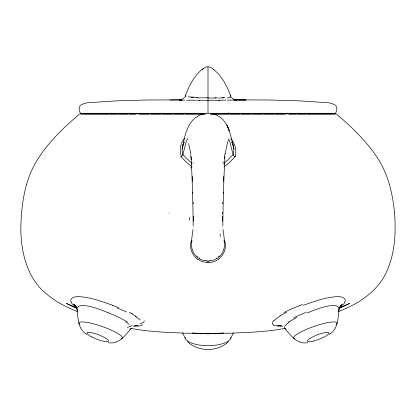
<?xml version="1.0" encoding="UTF-8"?>
<svg xmlns="http://www.w3.org/2000/svg" width="416" height="416" viewBox="0 0 416 416"><rect width="100%" height="100%" fill="white"/><g stroke="black" fill="none" stroke-linecap="round" stroke-linejoin="round"><path stroke-width="0.62" d="M86.835 334.521C77.589 329.337 78.213 317.751 76.96 308.651C77.168 306.592 79.461 305.77 81.24 305.583C90.917 305.261 99.98 309.691 108.862 312.972M222.472 216.284L222.508 221.052M329.165 334.521C338.166 329.477 337.964 318.11 339.04 309.202C338.952 305.157 333.486 305.271 330.59 305.646C322.442 306.81 314.746 309.956 307.138 312.967M193.159 226.013C193.003 202.847 192.249 179.65 191.1 156.515M222.498 213.772L222.518 212.493M223.714 176.353L223.621 181.262M193.492 221.052L193.528 216.284M191.49 241.784C189.597 267.379 226.403 267.379 224.51 241.784M222.778 203.84L222.841 202.238M223.215 193.263L223.267 192.093M224.078 164.408L224.146 163.275M224.9 156.515C223.751 179.65 222.997 202.847 222.841 226.013M192.982 229.528L191.745 238.638L191.818 241.42M225.113 153.977C226.086 149.516 227.188 141.96 229.034 138.824M339.04 309.202L338.468 311.002M191.916 240.308L190.866 242.237A17.186 16.942 -7 0 0 197.798 259.251M224.182 241.42L224.255 238.638L223.018 229.528M203.377 113.984C187.481 117.832 184.387 136.276 182.224 150.093C181.969 151.778 183.024 153.468 182.79 155.08M186.586 140.124L182.931 154.534L187.424 159.245L191.916 163.077M182.78 145.6L183.768 142.86M235.17 156.406L235.071 156.733M235.076 156.712L235.087 156.686A2.543 1.383 29 0 1 233.262 155.189M186.966 138.824L187.179 138.564L187.585 139.781M182.546 146.011L184.132 142.173M186.191 96.97L185.271 96.517L185.229 95.904C189.212 85.701 194.277 75.088 203.372 68.458M344.869 302.328C347.168 297.492 339.992 296.234 336.653 296.67C325.156 297.393 314.189 301.428 303.436 305.261M183.534 143.395L184.153 142.069M230.381 338.972L233.449 332.79M184.73 97.006L183.57 98.379L182.042 99.382M185.229 95.904L185.827 95.321M202.363 69.81C204.807 65.754 211.193 65.754 213.637 69.81M228.582 341.536C218.161 352.108 197.839 352.108 187.418 341.536M234.806 157.04L229.2 162.77L223.912 166.946M273.863 320.674L274.253 320.237M131.336 328.286C125.341 335.088 118.862 344.786 108.373 342.675M340.096 306.472L342.066 304.45L339.357 307.216M224.084 163.077L228.576 159.245L233.069 154.534L229.414 140.124M288.605 322.01L296.795 317.486M142.584 324.958L139.251 326.024L133.323 326.154M279.869 315.952L286.785 312.244M130.733 328.796L129.834 329.181M339.045 308.49L349.554 303.462L338.978 308.131M338.187 311.667C355.222 305.219 371.732 295.386 382.091 280.01C394.462 260.338 396.245 236.215 394.586 213.58C392.818 194.964 388.799 176.16 378.81 160.087C367.64 142.178 352.264 127.447 336.289 113.864L210.512 113.864M229.809 96.97L230.854 96.08L227.812 88.8L224.24 81.916L218.806 74.183L213.33 69.072M284.965 328.38C267.426 331.796 249.47 332.374 231.66 333.154L208 333.46L184.34 333.154C166.53 332.374 148.574 331.796 131.035 328.38M134.872 325.894L137.904 325.39L134.555 325.848M223.792 332.982L208 333.845L192.208 332.982M307.627 342.675C297.138 344.786 290.659 335.088 284.664 328.286M224.786 97.588L222.503 97.703M282.677 326.154L277.706 326.128M217.771 97.833L215.082 97.874M181.47 99.866L179.4 99.944L181.236 100.038M227.24 100.183L236.6 99.944L235.352 99.876M169.957 99.97L181.849 99.861M219.586 100.256L216.377 100.272M181.563 99.923L147.888 99.97L117.099 100.828L87.074 102.788L81.864 104.328L80.137 105.643L79.18 107.484L79.196 109.985L80.402 113.292L335.598 113.292L336.804 109.985L336.82 107.484L335.863 105.643L334.136 104.328L328.926 102.788L298.901 100.828L268.112 99.97L234.515 99.913M205.582 113.864L79.711 113.864C60.996 129.813 42.734 147.456 31.923 169.905C23.431 188.526 21.169 209.264 20.8 229.512C21.19 250.734 26.094 273.094 41.028 289.006C51.34 299.286 64.256 306.566 77.813 311.667M81.271 114.13L81.978 114.13M82.961 114.13L89.123 114.13M89.638 114.13L94.489 114.13M94.973 114.13L100.88 114.13M101.457 114.13L108.69 114.13M109.725 114.13L117.416 114.13M118.576 114.13L127.738 114.13M129.028 114.13L135.616 114.13M139.428 114.13L148.876 114.13M150.592 114.13L161.143 114.13M162.396 114.13L172.489 114.13M173.779 114.13L184.148 114.13M185.926 114.13L196.019 114.13M196.617 114.13L205 114.13M210.491 114.13L229.07 114.13M230.303 114.13L240.027 114.13M241.233 114.13L250.734 114.13M251.914 114.13L262.532 114.13M263.692 114.13L273.811 114.13M274.908 114.13L285.236 114.13M289.063 114.13L296.208 114.13M297.456 114.13L305.718 114.13M306.826 114.13L314.543 114.13M315.12 114.13L321.027 114.13M321.511 114.13L326.362 114.13M326.877 114.13L333.039 114.13M334.022 114.13L334.729 114.13M234.437 99.923L246.043 99.97L234.14 99.861M199.623 100.272L196.414 100.256M200.918 97.874L196.934 97.807M193.497 97.703L191.214 97.588M281.445 325.848L278.096 325.39L281.128 325.894M212.623 113.984C228.098 117.12 230.396 134.612 233.574 147.264C233.964 149.713 233.787 152.246 233.09 154.622A2.111 1.425 0.8 0 0 233.111 154.768L233.225 155.116M286.166 329.181L284.929 328.557M112.564 305.261C101.811 301.428 90.844 297.383 79.347 296.67C76.008 296.234 68.832 297.492 71.126 302.328M234.806 99.7L233.522 99.221L233.958 99.382L232.43 98.379L231.27 97.006M190.96 241.779L191.516 242.024M113.474 314.907L121.446 318.583L127.39 322.015M274.456 325.499L273.416 324.958M77.022 308.131L66.446 303.462L76.955 308.49M129.215 312.244L132.189 313.737M192.088 166.946L185.796 161.845L180.83 156.406M230.173 95.321L230.771 95.904M75.904 306.472L73.928 304.45L76.835 307.408M73.928 304.45L76.643 307.216M224.084 240.308L225.134 242.237A17.186 17.014 18.6 0 1 218.244 259.314M182.551 332.79L185.619 338.972M231.847 142.069L233.22 145.6M77.527 311.002L76.96 309.202M232.232 142.86L232.466 143.395M231.868 142.173L233.454 146.011M180.913 156.686L180.924 156.712A2.538 1.336 -30.8 0 0 182.712 155.121M188.635 143.697L190.887 153.977M191.854 163.275L191.922 164.408M192.733 192.093L192.785 193.263M193.159 202.238L193.222 203.84M192.379 181.262L192.286 176.353M208 66.732L208 113.292M208 261.045L208 262.553M182.088 149.131A26.213 20.545 0 0 1 182.91 145.756M233.402 145.688A26.213 20.847 -7.6 0 1 233.948 149.126M295.001 338.988A22.963 4.311 -19.3 0 1 314.272 326.347A22.963 4.311 -19.3 0 1 336.331 324.641M230.953 337.334A22.963 8.616 0 0 1 208 345.665A22.963 8.616 0 0 1 185.047 337.334M79.669 324.641A22.963 4.311 19.3 0 1 101.728 326.347A22.963 4.311 19.3 0 1 120.999 338.988M108.711 313.035A30.072 2.704 21.8 0 1 113.142 314.891M125.648 321.927A27.804 7.046 15.9 0 1 129.189 324.49M132.184 325.151A29.214 8.19 13 0 1 127.286 327.324M76.674 307.611A37.315 9.854 15.3 0 1 71.23 302.349M112.497 305.323A36.738 4.638 20.1 0 1 118.446 307.632M117.083 307.97A37.456 5.19 19.9 0 1 126.568 311.974M131.425 313.7A38.672 8.122 17.7 0 1 136.557 316.581M135.226 316.503A39.057 8.85 16.6 0 1 140.124 319.883M144.31 320.814A36.956 9.168 14.4 0 1 139.88 323.918M284.747 328.63A29.021 6.521 -20.8 0 1 289.546 321.849M293.478 317.959A30.118 4.732 -20.6 0 1 306.082 312.322M278.314 325.868A39.946 7.956 -17 0 1 274.846 325.354M273.593 324.886A37.003 7.81 -19.8 0 1 273.588 320.752M274.498 320.19A38.948 9.147 -16.1 0 1 280.202 315.926M283.832 312.593A37.294 6.635 -19 0 1 302.723 304.522M344.822 302.338A37.326 9.927 -15.2 0 1 339.482 307.601M186.758 113.927A22.194 16.328 0 0 1 187.101 113.162M228.899 113.162A22.194 16.328 0 0 1 229.242 113.927M228.259 112.824A21.58 15.855 0 0 1 228.758 113.942M224.396 158.678A36.036 7.935 87.9 0 1 225.04 153.712M223.059 163.134A37.851 6.38 89.3 0 1 223.148 161.819M220.641 236.371A77.345 18.684 -76.6 0 1 220.017 233.953M189.769 217.131A77.345 13.868 81.4 0 1 189.732 220.163M190.96 167.092A37.851 4.285 89.8 0 1 190.996 168.048M190.674 154.731A36.036 7.535 -88.2 0 1 191.24 159.609M193.726 162.828A47.289 0.317 75.8 0 1 193.679 162.64M169.198 212.987A98.389 1.331 -80 0 1 169.156 213.221M224.422 242.024A2.522 0.328 -22.1 0 1 225.025 241.764M181.397 156.255A28.012 22.344 8.5 0 1 184.486 138.284M230.74 138.71A28.012 22.053 0 0 1 235.118 156.348M206.227 260.603A15.054 14.534 0.2 0 1 205.639 260.525M199.628 258.222A15.054 14.534 0.2 0 1 199.139 257.889M197.522 256.589A15.226 14.929 -6.9 0 1 196.862 255.939M208 262.449A17.508 17.061 0.2 0 1 197.803 259.251M218.286 259.371A17.508 17.243 5.6 0 1 208 262.636M219.185 255.98A15.226 15.012 18 0 1 218.53 256.641M216.96 258.019A15.054 14.742 5.5 0 1 216.471 258.362M210.392 260.733A15.054 14.742 5.5 0 1 209.799 260.816M216.164 100.261A31.2 0.515 0 0 1 199.467 100.261M215.873 97.994A25.714 1.196 0.1 0 1 207.995 98.041M207.995 97.791A25.714 0.946 0 0 1 201.703 97.76M233.948 99.871A33.826 0.27 -0.4 0 1 234.868 99.882M226.07 100.162A28.548 0.385 -0.1 0 1 218.8 100.23M230.792 97.058A19.744 2.454 4.6 0 1 227.188 97.999M223.844 97.833A23 1.669 0.8 0 1 218.78 98.004M197.668 97.698A22.859 1.44 -0.4 0 1 194.381 97.609M193.939 97.131A19.744 1.82 -1.7 0 1 188.323 96.777M195.468 100.287A28.387 0.437 0 0 1 186.571 100.188M184.865 100.194A26.057 0.333 0.1 0 1 179.79 100.038M229.143 130.64L227.084 125.107L229.143 130.64M313.31 341.125A11.606 2.376 -21.2 0 0 329.098 332.894A11.606 2.376 -21.2 0 0 312.369 337.074A11.606 2.376 -21.2 0 0 313.31 341.125M91.437 336.768A11.606 2.376 21.2 0 0 108.545 341.271A11.606 2.376 21.2 0 0 93.246 333.055A11.606 2.376 21.2 0 0 91.437 336.768"/></g></svg>
